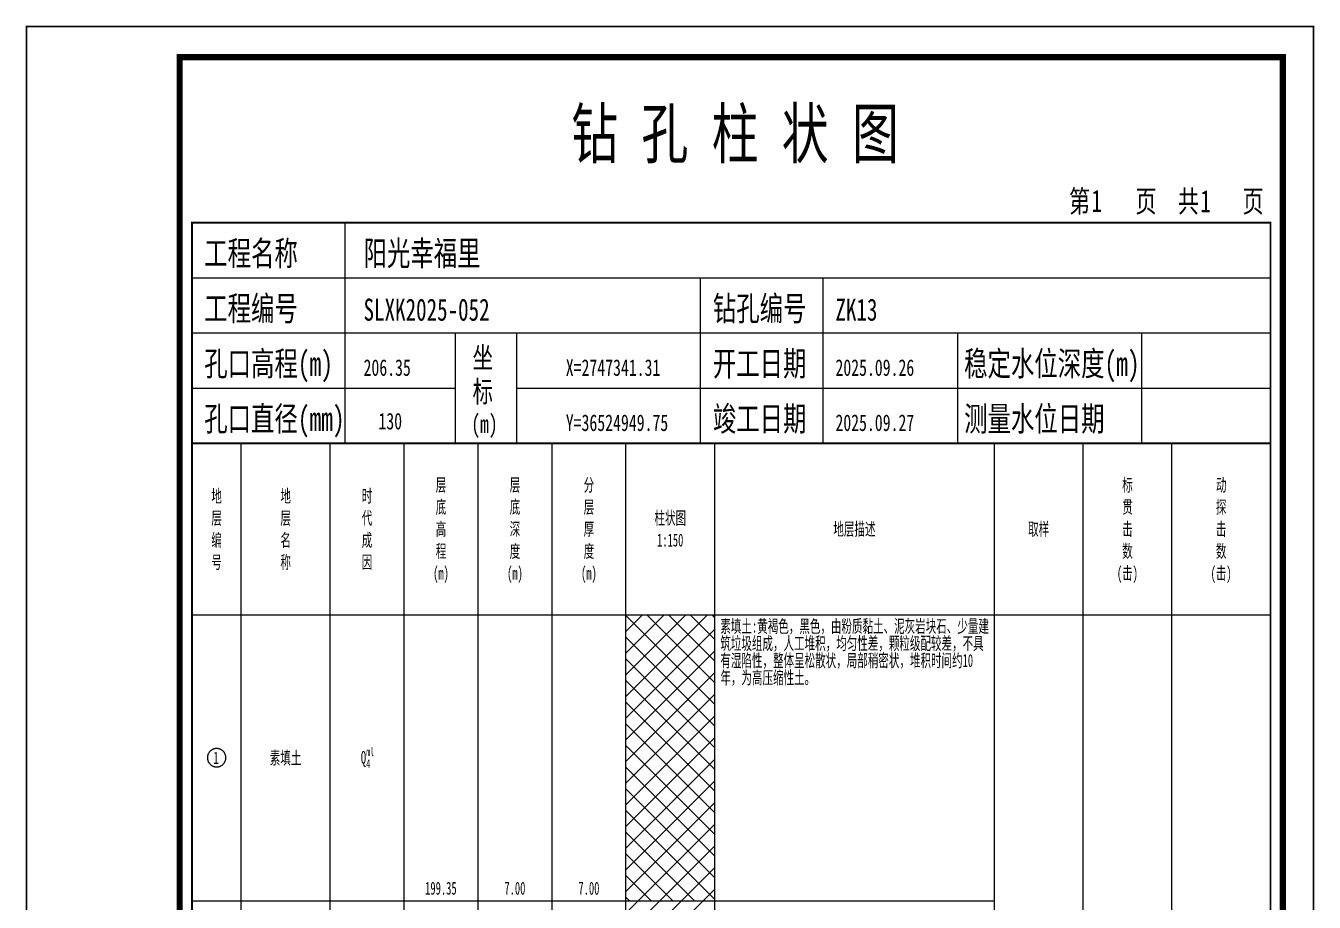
# Model space of a CAD drawing. Header units: millimetres. Extents: x 1264 to 9491, y 619 to 916.
# Drawn here: x 3936.6 to 4146.8, y 773 to 916 of the extents above; entities that cross this region are included whole.
import ezdxf
from ezdxf.enums import TextEntityAlignment as Align

# ---------------------------------------------------------------- set-up
doc = ezdxf.new("R2010")
doc.units = ezdxf.units.MM
doc.layers.add('GICAD_POU_TEXTS', color=7, linetype='Continuous')
doc.styles.add('LZ_FONT', font='simfang_0.ttf', dxfattribs={"width": 0.7, "height": 8})
doc.styles.add('成果图图块', font='simfang_0.ttf', dxfattribs={"height": 2.5})
doc.styles.add('成果图表体', font='simfang_0.ttf', dxfattribs={"width": 0.6, "height": 2.1})

# ---------------------------------------------------------------- blocks, each defined once
blk = doc.blocks.new('ZZT_DCBH_Z.dwg21', base_point=(-0.02, 0))
at = {"color": 7}
blk.add_polyline3d([(-1.52, 0.02, 0), (-1.52, -0.06, 0), (-1.52, -0.13, 0), (-1.51, -0.2, 0), (-1.5, -0.28, 0), (-1.48, -0.35, 0), (-1.46, -0.42, 0), (-1.44, -0.49, 0), (-1.41, -0.56, 0), (-1.38, -0.63, 0), (-1.35, -0.69, 0), (-1.31, -0.76, 0), (-1.27, -0.82, 0), (-1.23, -0.88, 0), (-1.18, -0.94, 0), (-1.14, -0.99, 0), (-1.09, -1.04, 0), (-1.03, -1.1, 0), (-0.98, -1.14, 0), (-0.92, -1.19, 0), (-0.86, -1.23, 0), (-0.8, -1.27, 0), (-0.73, -1.31, 0), (-0.67, -1.34, 0), (-0.6, -1.37, 0), (-0.53, -1.4, 0), (-0.46, -1.42, 0), (-0.39, -1.44, 0), (-0.32, -1.46, 0), (-0.25, -1.47, 0), (-0.17, -1.48, 0), (-0.1, -1.48, 0), (-0.02, -1.48, 0), (0.05, -1.48, 0), (0.12, -1.48, 0), (0.2, -1.47, 0), (0.27, -1.46, 0), (0.34, -1.44, 0), (0.41, -1.42, 0), (0.48, -1.4, 0), (0.55, -1.37, 0), (0.62, -1.34, 0), (0.68, -1.31, 0), (0.75, -1.27, 0), (0.81, -1.23, 0), (0.87, -1.19, 0), (0.93, -1.14, 0), (0.98, -1.1, 0), (1.04, -1.04, 0), (1.09, -0.99, 0), (1.13, -0.94, 0), (1.18, -0.88, 0), (1.22, -0.82, 0), (1.26, -0.76, 0), (1.3, -0.69, 0), (1.33, -0.63, 0), (1.36, -0.56, 0), (1.39, -0.49, 0), (1.41, -0.42, 0), (1.43, -0.35, 0), (1.45, -0.28, 0), (1.46, -0.2, 0), (1.47, -0.13, 0), (1.47, -0.06, 0), (1.48, 0.02, 0), (1.47, 0.09, 0), (1.47, 0.16, 0), (1.46, 0.24, 0), (1.45, 0.31, 0), (1.43, 0.38, 0), (1.41, 0.45, 0), (1.39, 0.52, 0), (1.36, 0.59, 0), (1.33, 0.66, 0), (1.3, 0.72, 0), (1.26, 0.79, 0), (1.22, 0.85, 0), (1.18, 0.91, 0), (1.13, 0.97, 0), (1.09, 1.02, 0), (1.04, 1.08, 0), (0.98, 1.13, 0), (0.93, 1.18, 0), (0.87, 1.22, 0), (0.81, 1.26, 0), (0.75, 1.3, 0), (0.68, 1.34, 0), (0.62, 1.37, 0), (0.55, 1.4, 0), (0.48, 1.43, 0), (0.41, 1.45, 0), (0.34, 1.47, 0), (0.27, 1.49, 0), (0.2, 1.5, 0), (0.12, 1.51, 0), (0.05, 1.51, 0), (-0.02, 1.52, 0), (-0.1, 1.51, 0), (-0.17, 1.51, 0), (-0.25, 1.5, 0), (-0.32, 1.49, 0), (-0.39, 1.47, 0), (-0.46, 1.45, 0), (-0.53, 1.43, 0), (-0.6, 1.4, 0), (-0.67, 1.37, 0), (-0.73, 1.34, 0), (-0.8, 1.3, 0), (-0.86, 1.26, 0), (-0.92, 1.22, 0), (-0.98, 1.18, 0), (-1.03, 1.13, 0), (-1.09, 1.08, 0), (-1.14, 1.02, 0), (-1.18, 0.97, 0), (-1.23, 0.91, 0), (-1.27, 0.85, 0), (-1.31, 0.79, 0), (-1.35, 0.72, 0), (-1.38, 0.66, 0), (-1.41, 0.59, 0), (-1.44, 0.52, 0), (-1.46, 0.45, 0), (-1.48, 0.38, 0), (-1.5, 0.31, 0), (-1.51, 0.24, 0), (-1.52, 0.16, 0), (-1.52, 0.09, 0), (-1.52, 0.02, 0)], dxfattribs=at)
at = {"layer": 'GICAD_POU_TEXTS', "color": 7, "style": '成果图图块', "width": 0.7}
blk.add_text('1', height=2, dxfattribs=at).set_placement((-0.11, -0.99), align=Align.CENTER)
blk = doc.blocks.new('柱状图图框模板-(昇龙标准).dwg12', base_point=(27, 229))
for p, q in [((52, 229), (52, 265)), ((27, 256), (203, 256)), ((110, 229), (110, 256)), ((130, 229), (130, 256)), ((27, 247), (203, 247)), ((70, 229), (70, 247)), ((80, 229), (80, 247)), ((152, 229), (152, 247)), ((182, 229), (182, 247)), ((27, 238), (70, 238)), ((80, 238), (203, 238))]:
    blk.add_line(p, q)
for points, const_width in [([(0, 0), (210, 0), (210, 297), (0, 297)], 0.25), ([(25, 5), (205, 5), (205, 292), (25, 292)], 1), ([(27, 265), (203, 265), (203, 17), (27, 17)], 0.3)]:
    blk.add_lwpolyline(points, close=True, dxfattribs=dict(const_width=const_width))
at = {"const_width": 0.3}
blk.add_lwpolyline([(27, 229), (203, 229)], dxfattribs=at)
at = {"style": 'LZ_FONT', "width": 0.7}
for s, height, p in [('钻 孔 柱 状 图', 8, (88.9, 275.54)), ('第', 3.6, (170.12, 266.7)), ('1', 3.6, (173.78, 266.75)), ('页', 3.6, (180.96, 266.7)), ('共', 3.6, (187.88, 266.7)), ('1', 3.6, (191.54, 266.7)), ('页', 3.6, (198.44, 266.7)), ('工程名称', 4, (29, 258)), ('阳光幸福里', 4, (55, 258)), ('工程编号', 4, (29, 249)), ('SLXK2025-052', 3.6, (55, 249)), ('钻孔编号', 4, (112, 249)), ('ZK13', 3.6, (132, 249)), ('孔口高程(m)', 4, (29, 240)), ('坐', 3.5, (72.79, 241.24)), ('开工日期', 4, (112, 240)), ('稳定水位深度(m)', 4, (153, 240)), ('206.35', 2.7, (55, 240)), ('X=2747341.31', 2.7, (88, 240)), ('2025.09.26', 2.7, (132, 240)), ('标', 3.5, (72.79, 235.7)), ('孔口直径(mm)', 4, (29, 231)), ('竣工日期', 4, (112, 231)), ('测量水位日期', 4, (153, 231)), ('130', 2.7, (57.43, 231.26)), ('(m) ', 3, (72.59, 230.65)), ('Y=36524949.75', 2.7, (88, 231)), ('2025.09.27', 2.7, (132, 231))]:
    blk.add_text(s, height=height, dxfattribs=at).set_placement(p)

msp = doc.modelspace()

# ---------------------------------------------------------------- hatches: boundary and pattern name
at = {"linetype": 'Continuous'}
h = msp.add_hatch(dxfattribs=at)
h.set_pattern_fill('GKSTT', scale=0.5, style=0, pattern_type=2)
h.set_pattern_definition([(45, (0, 0), (-1.767767, 1.767767), []), (135, (0, 0), (-1.767767, -1.767767), [])])
h.paths.add_polyline_path([(4034.52, 773.23), (4049.01, 773.23), (4049.01, 819.89), (4034.52, 819.89)])
h = msp.add_hatch(dxfattribs=at)
h.set_pattern_fill('GKNXT', scale=0.5, style=0, pattern_type=2)
h.set_pattern_definition([(45, (0, 0), (-1.767767, 1.767767), [])])
h.paths.add_polyline_path([(4034.52, 747.89), (4049.01, 747.89), (4049.01, 773.23), (4034.52, 773.23)])

# ---------------------------------------------------------------- linework, layer by layer
at = {"color": 0}
for p, q in [((3963.7, 819.89), (3971.75, 819.89)), ((3963.7, 773.23), (3963.7, 819.89)), ((3971.75, 773.23), (3971.75, 819.89)), ((3963.7, 773.23), (3971.75, 773.23)), ((3963.7, 773.23), (3971.75, 773.23)), ((3963.7, 747.89), (3963.7, 773.23)), ((3971.75, 747.89), (3971.75, 773.23))]:
    msp.add_line(p, q, dxfattribs=at)
for points in [[(3963.7, 847.89), (3971.75, 847.89)], [(3963.7, 819.89), (3963.7, 847.89)], [(3971.75, 819.89), (3971.75, 847.89)], [(3971.75, 847.89), (3986.24, 847.89)], [(3971.75, 819.89), (3971.75, 847.89)], [(3986.24, 819.89), (3986.24, 847.89)], [(3986.24, 847.89), (3998.31, 847.89)], [(3986.24, 819.89), (3986.24, 847.89)], [(3998.31, 819.89), (3998.31, 847.89)], [(3998.31, 847.89), (4010.38, 847.89)], [(3998.31, 819.89), (3998.31, 847.89)], [(4010.38, 819.89), (4010.38, 847.89)], [(4010.38, 847.89), (4022.45, 847.89)], [(4010.38, 819.89), (4010.38, 847.89)], [(4022.45, 819.89), (4022.45, 847.89)], [(4022.45, 847.89), (4034.52, 847.89)], [(4022.45, 819.89), (4022.45, 847.89)], [(4034.52, 819.89), (4034.52, 847.89)], [(4034.52, 847.89), (4049.01, 847.89)], [(4034.52, 819.89), (4034.52, 847.89)], [(4049.01, 819.89), (4049.01, 847.89)], [(4049.01, 847.89), (4094.64, 847.89)], [(4049.01, 819.89), (4049.01, 847.89)], [(4094.64, 819.89), (4094.64, 847.89)], [(4094.64, 847.89), (4109.12, 847.89)], [(4094.64, 819.89), (4094.64, 847.89)], [(4109.12, 819.89), (4109.12, 847.89)], [(4109.12, 847.89), (4123.61, 847.89)], [(4109.12, 819.89), (4109.12, 847.89)], [(4123.61, 819.89), (4123.61, 847.89)], [(4123.61, 847.89), (4139.7, 847.89)], [(4123.61, 819.89), (4123.61, 847.89)], [(4139.7, 819.89), (4139.7, 847.89)], [(3963.7, 819.89), (3971.75, 819.89)], [(3963.7, 635.89), (3963.7, 819.89)], [(3963.7, 819.89), (3971.75, 819.89)], [(3971.75, 635.89), (3971.75, 819.89)], [(3971.75, 819.89), (3986.24, 819.89)], [(3971.75, 635.89), (3971.75, 819.89)], [(3971.75, 819.89), (3986.24, 819.89)], [(3971.75, 819.89), (3986.24, 819.89)], [(3971.75, 773.23), (3971.75, 819.89)], [(3986.24, 635.89), (3986.24, 819.89)], [(3986.24, 773.23), (3986.24, 819.89)], [(3986.24, 819.89), (3998.31, 819.89)], [(3986.24, 635.89), (3986.24, 819.89)], [(3986.24, 819.89), (3998.31, 819.89)], [(3986.24, 819.89), (3998.31, 819.89)], [(3986.24, 773.23), (3986.24, 819.89)], [(3998.31, 635.89), (3998.31, 819.89)], [(3998.31, 773.23), (3998.31, 819.89)], [(3998.31, 819.89), (4010.38, 819.89)], [(3998.31, 635.89), (3998.31, 819.89)], [(3998.31, 819.89), (4010.38, 819.89)], [(3998.31, 819.89), (4010.38, 819.89)], [(3998.31, 773.23), (3998.31, 819.89)], [(4010.38, 635.89), (4010.38, 819.89)], [(4010.38, 773.23), (4010.38, 819.89)], [(4010.38, 819.89), (4022.45, 819.89)], [(4010.38, 635.89), (4010.38, 819.89)], [(4010.38, 819.89), (4022.45, 819.89)], [(4010.38, 819.89), (4022.45, 819.89)], [(4010.38, 773.23), (4010.38, 819.89)], [(4022.45, 635.89), (4022.45, 819.89)], [(4022.45, 773.23), (4022.45, 819.89)], [(4022.45, 819.89), (4034.52, 819.89)], [(4022.45, 635.89), (4022.45, 819.89)], [(4022.45, 819.89), (4034.52, 819.89)], [(4022.45, 819.89), (4034.52, 819.89)], [(4022.45, 773.23), (4022.45, 819.89)], [(4034.52, 635.89), (4034.52, 819.89)], [(4034.52, 773.23), (4034.52, 819.89)], [(4034.52, 819.89), (4049.01, 819.89)], [(4034.52, 635.89), (4034.52, 819.89)], [(4034.52, 819.89), (4049.01, 819.89)], [(4049.01, 635.89), (4049.01, 819.89)], [(4049.01, 819.89), (4094.64, 819.89)], [(4049.01, 635.89), (4049.01, 819.89)], [(4049.01, 819.89), (4094.64, 819.89)], [(4049.01, 819.89), (4094.64, 819.89)], [(4049.01, 773.23), (4049.01, 819.89)], [(4094.64, 635.89), (4094.64, 819.89)], [(4094.64, 773.23), (4094.64, 819.89)], [(4094.64, 819.89), (4109.12, 819.89)], [(4094.64, 635.89), (4094.64, 819.89)], [(4094.64, 819.89), (4109.12, 819.89)], [(4109.12, 635.89), (4109.12, 819.89)], [(4109.12, 819.89), (4123.61, 819.89)], [(4109.12, 635.89), (4109.12, 819.89)], [(4109.12, 819.89), (4123.61, 819.89)], [(4123.61, 635.89), (4123.61, 819.89)], [(4123.61, 819.89), (4139.7, 819.89)], [(4123.61, 635.89), (4123.61, 819.89)], [(4123.61, 819.89), (4139.7, 819.89)], [(4139.7, 635.89), (4139.7, 819.89)], [(3971.75, 773.23), (3986.24, 773.23)], [(3971.75, 773.23), (3986.24, 773.23)], [(3971.75, 747.89), (3971.75, 773.23)], [(3986.24, 747.89), (3986.24, 773.23)], [(3986.24, 773.23), (3998.31, 773.23)], [(3986.24, 773.23), (3998.31, 773.23)], [(3986.24, 747.89), (3986.24, 773.23)], [(3998.31, 747.89), (3998.31, 773.23)], [(3998.31, 773.23), (4010.38, 773.23)], [(3998.31, 773.23), (4010.38, 773.23)], [(3998.31, 747.89), (3998.31, 773.23)], [(4010.38, 747.89), (4010.38, 773.23)], [(4010.38, 773.23), (4022.45, 773.23)], [(4010.38, 773.23), (4022.45, 773.23)], [(4010.38, 747.89), (4010.38, 773.23)], [(4022.45, 747.89), (4022.45, 773.23)], [(4022.45, 773.23), (4034.52, 773.23)], [(4022.45, 773.23), (4034.52, 773.23)], [(4022.45, 747.89), (4022.45, 773.23)], [(4034.52, 747.89), (4034.52, 773.23)], [(4049.01, 773.23), (4094.64, 773.23)], [(4049.01, 773.23), (4094.64, 773.23)], [(4049.01, 747.89), (4049.01, 773.23)], [(4094.64, 747.89), (4094.64, 773.23)]]:
    msp.add_lwpolyline(points, dxfattribs=at)
at = {"color": 7, "flags": 128}
msp.add_lwpolyline([(4034.52, 773.23), (4049.01, 773.23)], dxfattribs=at)

# ---------------------------------------------------------------- block references
for name, p in [('柱状图图框模板-(昇龙标准).dwg12', (3963.7, 847.89)), ('ZZT_DCBH_Z.dwg21', (3967.73, 796.56))]:
    msp.add_blockref(name, p)

# ---------------------------------------------------------------- texts
at = {"color": 0, "style": '成果图表体', "width": 0.6}
for s, height, p in [('层', 2.1, (4003.48, 840.04)), ('层', 2.1, (4015.55, 840.04)), ('分', 2.1, (4027.62, 840.04)), ('标', 2.1, (4115.5, 840.04)), ('动', 2.1, (4130.79, 840.04)), ('地', 2.1, (3966.86, 838.24)), ('地', 2.1, (3978.13, 838.24)), ('时', 2.1, (3991.41, 838.24)), ('层', 2.1, (3966.86, 834.64)), ('层', 2.1, (3978.13, 834.64)), ('代', 2.1, (3991.41, 834.64)), ('底', 2.1, (4003.48, 836.44)), ('底', 2.1, (4015.55, 836.44)), ('层', 2.1, (4027.62, 836.44)), ('柱状图', 2.1, (4039.17, 834.64)), ('贯', 2.1, (4115.5, 836.44)), ('探', 2.1, (4130.79, 836.44)), ('高', 2.1, (4003.48, 832.84)), ('深', 2.1, (4015.55, 832.84)), ('厚', 2.1, (4027.62, 832.84)), ('地层描述', 2.1, (4068.36, 832.84)), ('取样', 2.1, (4100.15, 832.84)), ('击', 2.1, (4115.5, 832.84)), ('击', 2.1, (4130.79, 832.84)), ('编', 2.1, (3966.86, 831.04)), ('名', 2.1, (3978.13, 831.04)), ('成', 2.1, (3991.41, 831.04)), ('1:150', 2.1, (4039.6, 831.04)), ('程', 2.1, (4003.48, 829.24)), ('度', 2.1, (4015.55, 829.24)), ('度', 2.1, (4027.62, 829.24)), ('数', 2.1, (4115.5, 829.24)), ('数', 2.1, (4130.79, 829.24)), ('号', 2.1, (3966.86, 827.44)), ('称', 2.1, (3978.13, 827.44)), ('因', 2.1, (3991.41, 827.44)), ('(m)', 2.1, (4003.05, 825.64)), ('(m)', 2.1, (4015.12, 825.64)), ('(m)', 2.1, (4027.19, 825.64)), ('(击)', 2.1, (4114.63, 825.64)), ('(击)', 2.1, (4129.92, 825.64)), ('素填土', 2.1, (3976.4, 795.51)), ('Q', 2.1, (3991.26, 795.58)), ('ml', 1.4, (3992.13, 796.84)), ('4', 1.4, (3992.13, 794.88)), ('199.35', 2.1, (4001.75, 774.23)), ('7.00', 2.1, (4014.68, 774.23)), ('7.00', 2.1, (4026.76, 774.23))]:
    msp.add_text(s, height=height, dxfattribs=at).set_placement(p)
at = {"color": 0, "insert": (4049.92, 819.09), "char_height": 2.1, "width": 43.8045, "attachment_point": 1, "line_spacing_factor": 0.8, "style": '成果图表体'}
msp.add_mtext('\\A1;素填土:黄褐色，黑色，由粉质黏土、泥灰岩块石、少量建筑垃圾组成，人工堆积，均匀性差，颗粒级配较差，不具有湿陷性，整体呈松散状，局部稍密状，堆积时间约10年，为高压缩性土。', dxfattribs=at)

doc.saveas('drawing.dxf')
